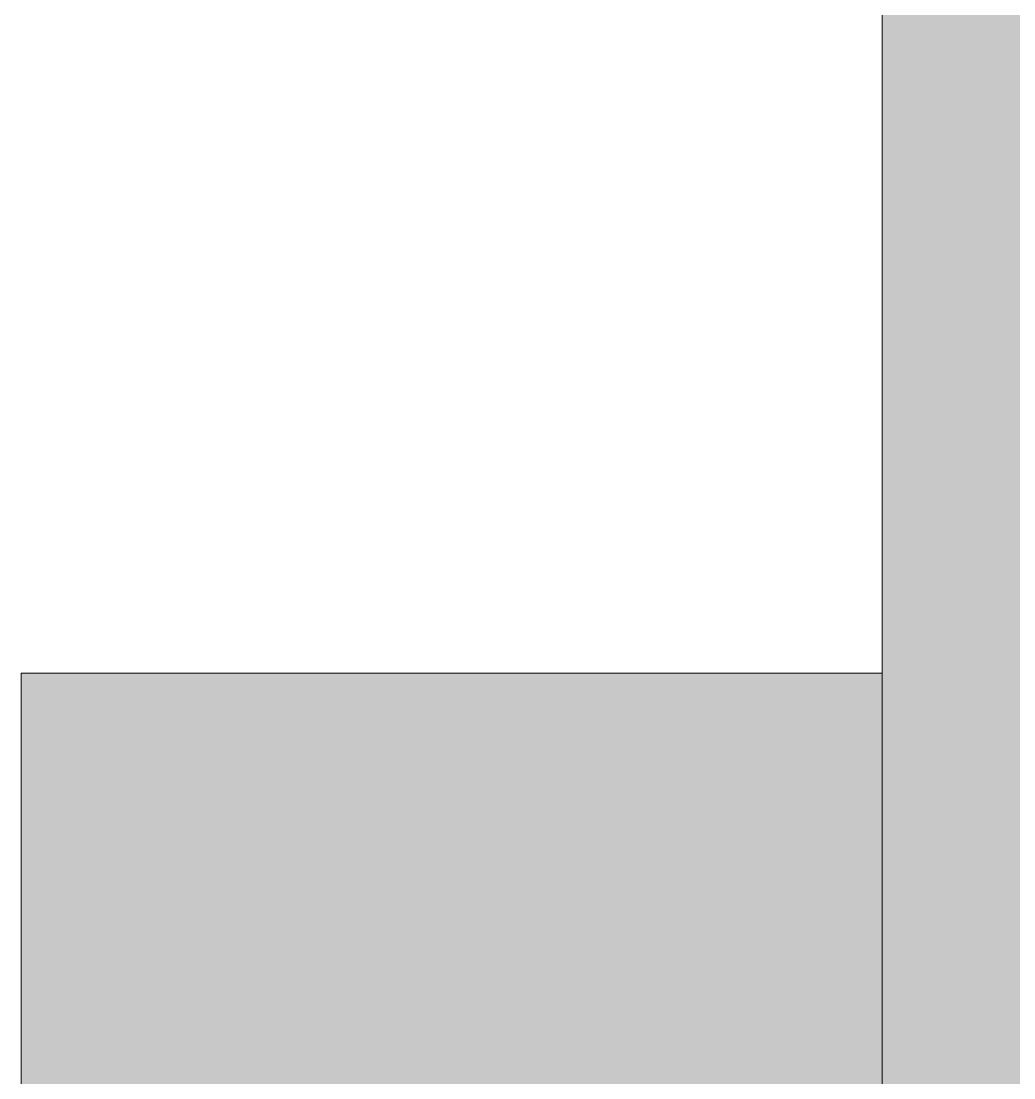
# Model space of a CAD drawing. Header units: inches. Extents: x 224 to 2249, y -2447 to -36.
# Drawn here: x 270.27 to 289.97, y -2410.92 to -2389.95 of the extents above; entities that cross this region are included whole.
import ezdxf

# ---------------------------------------------------------------- set-up
doc = ezdxf.new("R2010")
doc.units = ezdxf.units.IN
doc.header["$MEASUREMENT"] = 0
for name, color, linetype, lineweight in [('A-DETL-THIN', 151, 'Continuous', 9), ('A-WALL', 113, 'Continuous', 13), ('A-WALL-PATT', 111, 'Continuous', 13)]:
    doc.layers.add(name, color=color, linetype=linetype, lineweight=lineweight)

msp = doc.modelspace()

# ---------------------------------------------------------------- hatches: boundary and pattern name
at = {"layer": 'A-WALL'}
msp.add_hatch(color=7, dxfattribs=at).paths.add_polyline_path([(287.357, -2424.891), (287.357, -2402.891), (270.274, -2402.891), (270.274, -2424.891)], flags=0)
at = {"layer": 'A-WALL-PATT', "lineweight": 9}
msp.add_hatch(color=7, dxfattribs=at).paths.add_polyline_path([(292.357, -2426.891), (292.357, -1944.891), (287.357, -1944.891), (287.357, -2424.891)], flags=0)

# ---------------------------------------------------------------- linework, layer by layer
at = {"layer": 'A-DETL-THIN'}
msp.add_line((287.357, -1939.391), (287.357, -2431.891), dxfattribs=at)
at = {"layer": 'A-WALL', "color": 55}
msp.add_line((287.357, -2402.891), (287.357, -1944.891), dxfattribs=at)
at = {"layer": 'A-WALL', "color": 8, "lineweight": 20}
for p, q in [((270.274, -2424.891), (270.274, -2402.891)), ((270.274, -2402.891), (287.357, -2402.891))]:
    msp.add_line(p, q, dxfattribs=at)
at = {"layer": 'A-WALL', "lineweight": 9}
msp.add_line((287.357, -2402.891), (287.357, -2424.891), dxfattribs=at)

doc.saveas('drawing.dxf')
